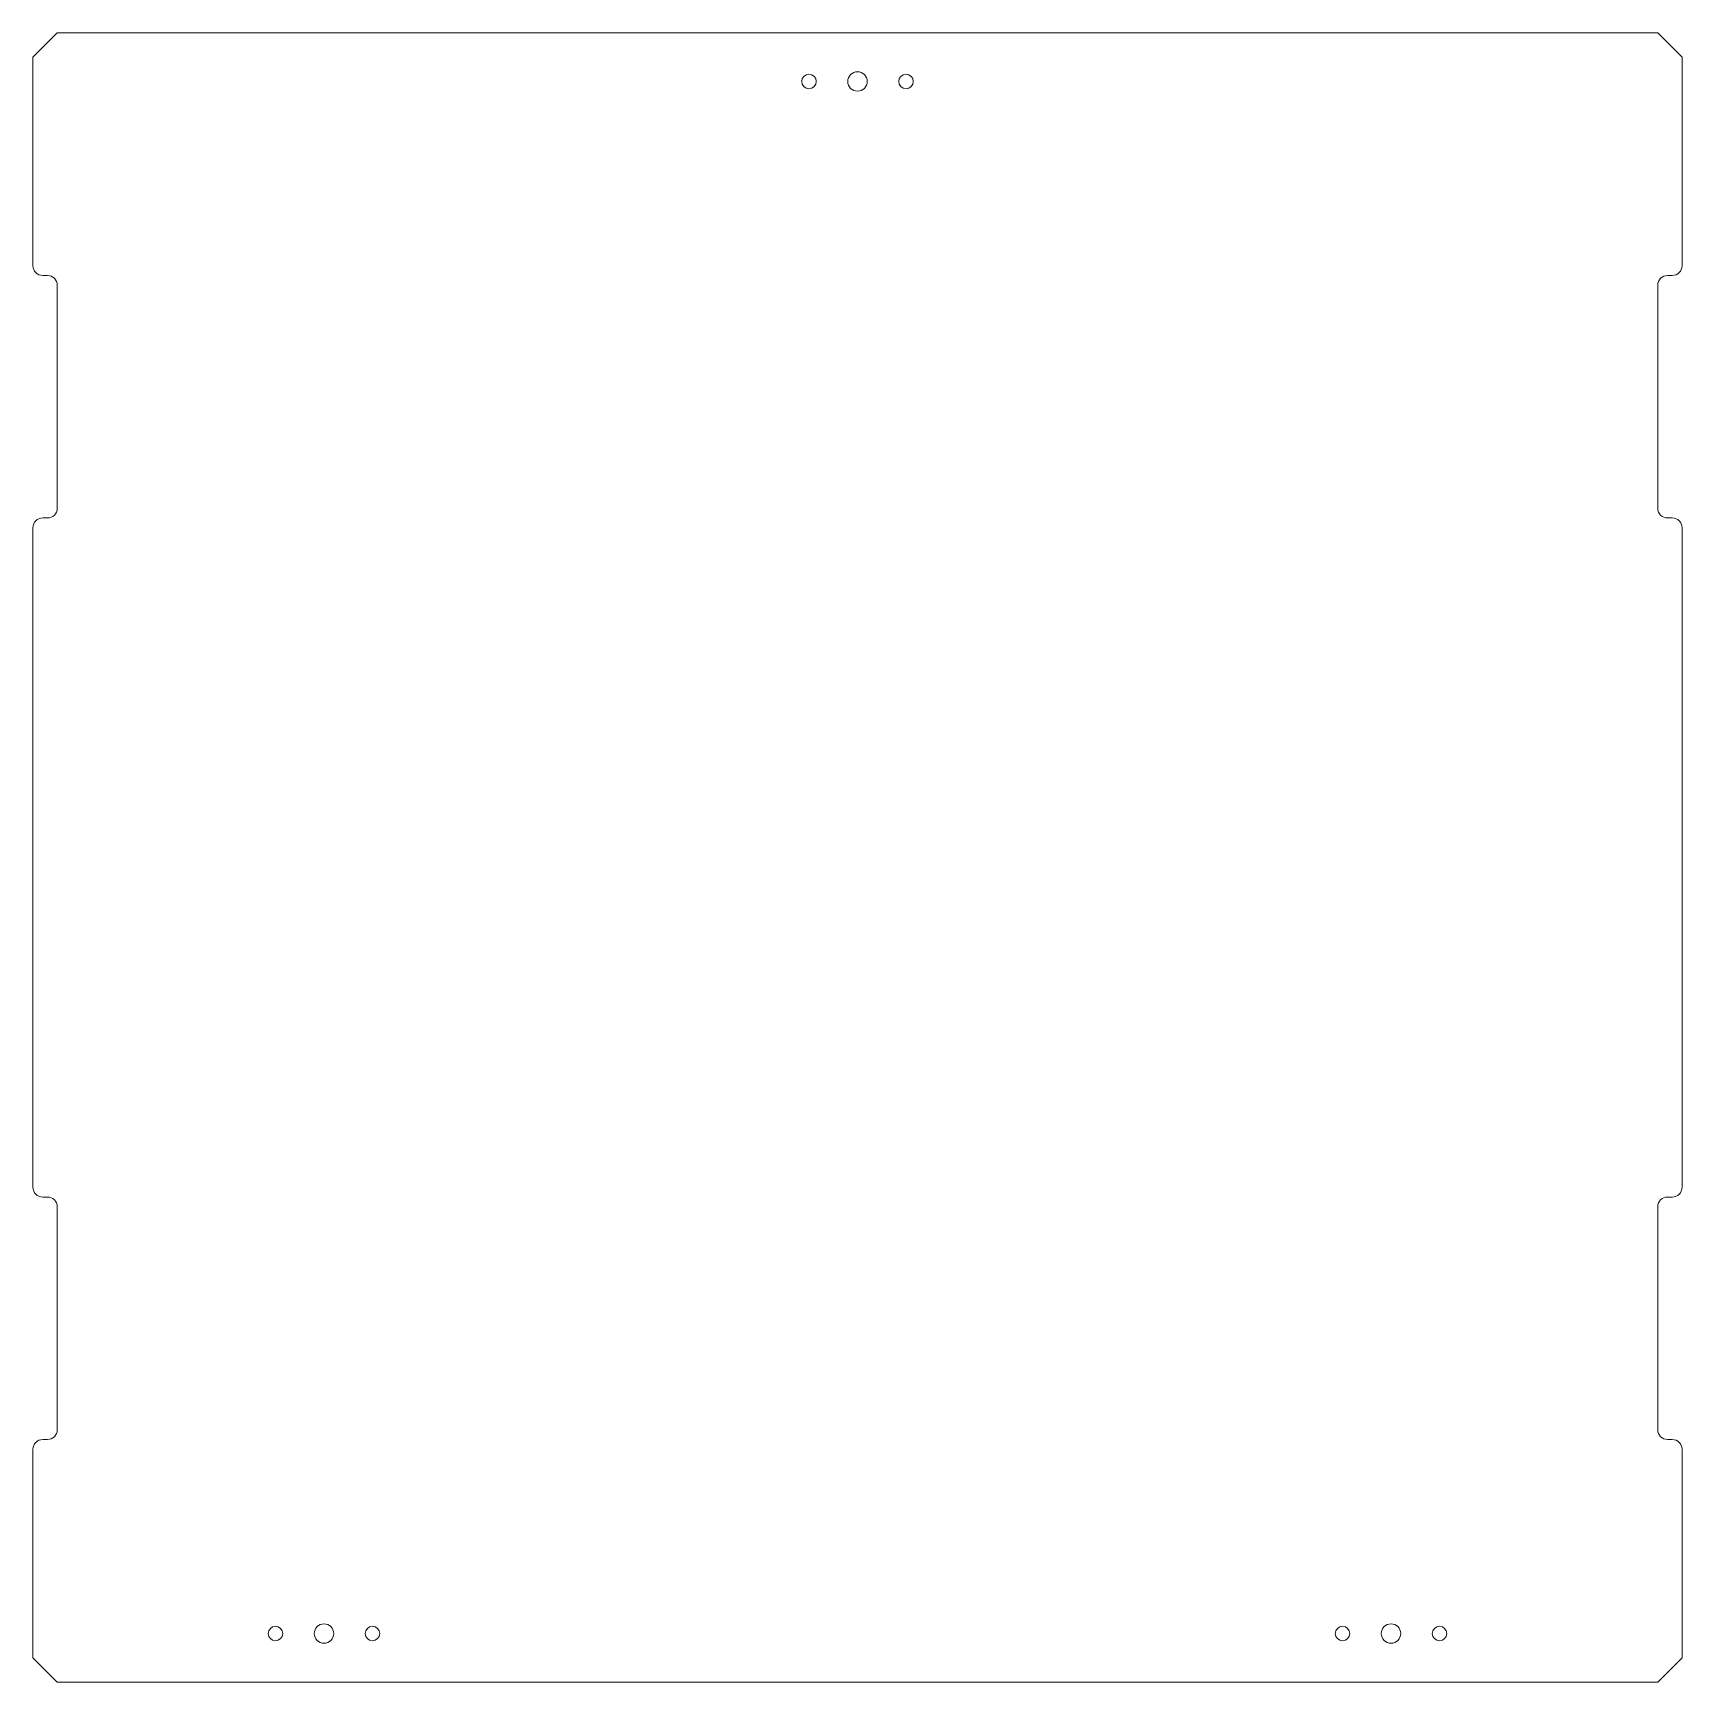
# Model space of a CAD drawing. Header units: millimetres. Extents: x -170 to 170, y -170 to 170.
import ezdxf

# ---------------------------------------------------------------- set-up
doc = ezdxf.new("R2010")
doc.units = ezdxf.units.MM

msp = doc.modelspace()

# ---------------------------------------------------------------- linework, layer by layer
at = {"color": 7, "linetype": 'Continuous', "lineweight": 15}
for p, q in [((-165, 170), (-170, 165)), ((165, 170), (-165, 170)), ((170, 165), (165, 170)), ((-170, 165), (-170, 122)), ((170, 122), (170, 165)), ((-168, 120), (-167, 120)), ((168, 120), (167, 120)), ((-165, 118), (-165, 72)), ((165, 118), (165, 72)), ((-170, 68), (-170, -68)), ((-167, 70), (-168, 70)), ((167, 70), (168, 70)), ((170, -68), (170, 68)), ((-167, -70), (-168, -70)), ((167, -70), (168, -70)), ((-165, -118), (-165, -72)), ((165, -118), (165, -72)), ((-170, -122), (-170, -165)), ((-168, -120), (-167, -120)), ((168, -120), (167, -120)), ((170, -165), (170, -122)), ((-170, -165), (-165, -170)), ((165, -170), (170, -165)), ((-165, -170), (165, -170))]:
    msp.add_line(p, q, dxfattribs=at)
for centre, radius in [((-10, 160), 1.5), ((0, 160), 2), ((10, 160), 1.5), ((-120, -160), 1.5), ((-110, -160), 2), ((-100, -160), 1.5), ((100, -160), 1.5), ((110, -160), 2), ((120, -160), 1.5)]:
    msp.add_circle(centre, radius, dxfattribs=at)
for centre, start, end in [((-168, 122), 180, 270), ((-167, 118), 0, 90), ((167, 118), 90, 180), ((168, 122), 270, 0), ((-167, 72), 270, 0), ((167, 72), 180, 270), ((-168, 68), 90, 180), ((168, 68), 0, 90), ((-168, -68), 180, 270), ((168, -68), 270, 0), ((-167, -72), 0, 90), ((167, -72), 90, 180), ((-167, -118), 270, 0), ((167, -118), 180, 270), ((-168, -122), 90, 180), ((168, -122), 0, 90)]:
    msp.add_arc(centre, 2, start, end, dxfattribs=at)

doc.saveas('drawing.dxf')
